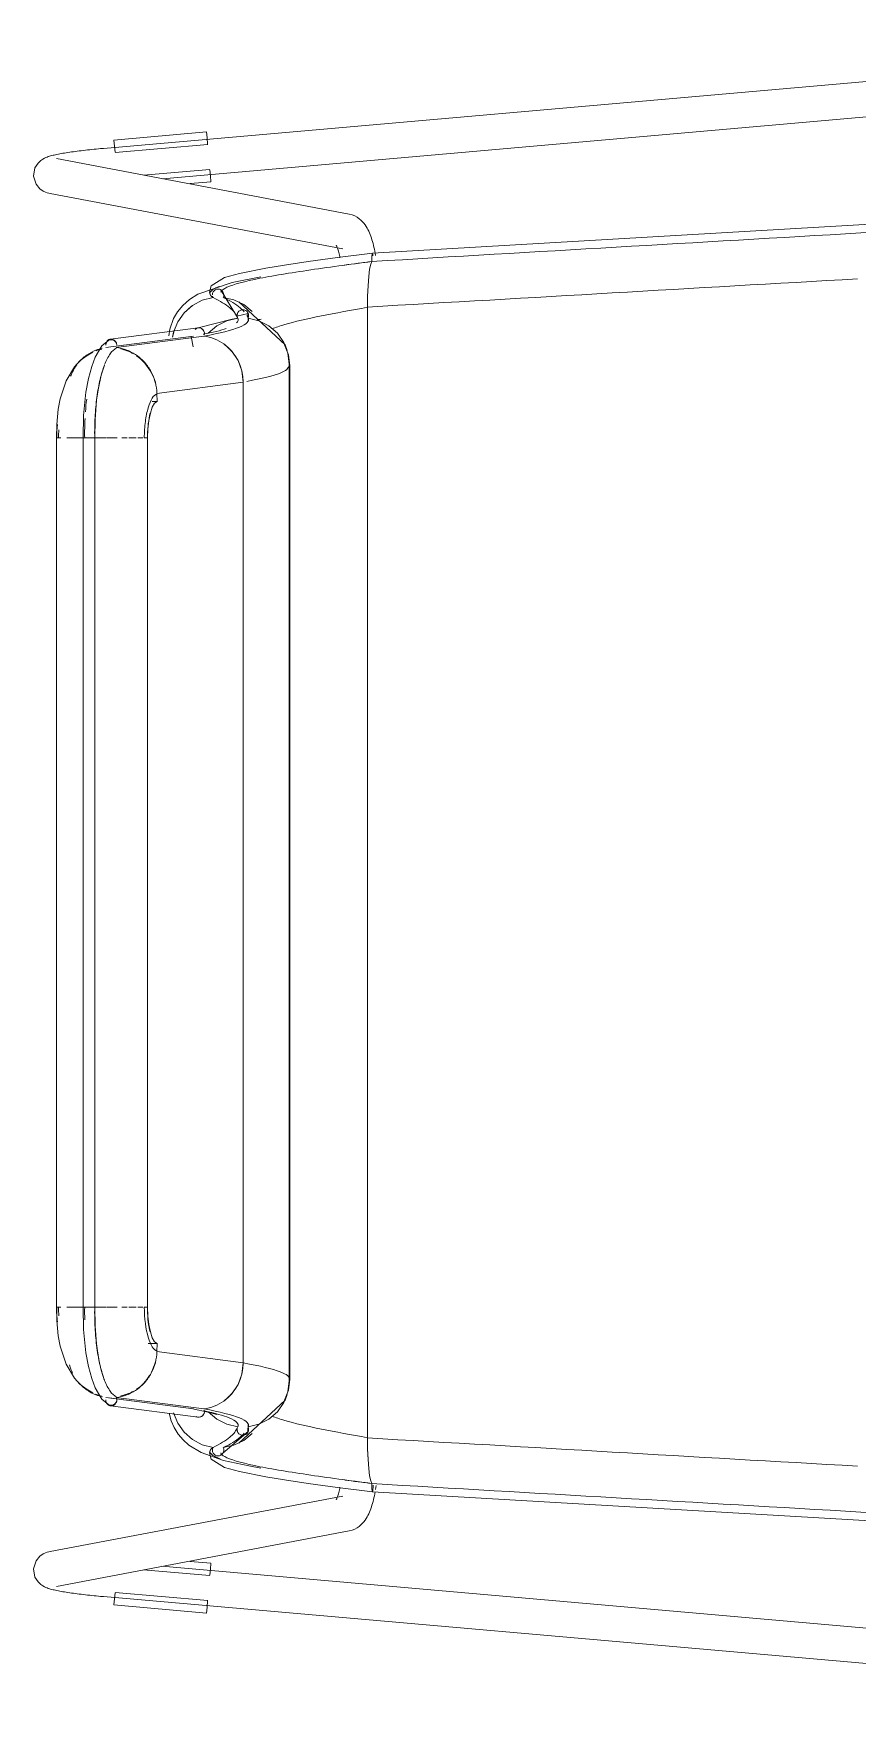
# Model space of a CAD drawing. Header units: millimetres. Extents: x 155927 to 326028, y -36033 to 97293.
# Drawn here: x 226805 to 227084, y 31075 to 31644 of the extents above; entities that cross this region are included whole.
import ezdxf

# ---------------------------------------------------------------- set-up
doc = ezdxf.new("R2010")
doc.units = ezdxf.units.MM
doc.header["$MEASUREMENT"] = 0
doc.layers.add('I-FURN', color=8, linetype='CONTINUOUS', lineweight=9)

msp = doc.modelspace()

# ---------------------------------------------------------------- linework, layer by layer
at = {"layer": 'I-FURN'}
for p, q in [((227271.7, 31644.03), (226828.38, 31605.09)), ((226848.4, 31594.8), (227272.75, 31632.08)), ((226831.99, 31607.9), (226863.4, 31610.66)), ((226832.17, 31605.86), (226831.99, 31607.9)), ((226863.4, 31610.66), (226863.58, 31608.62)), ((226863.58, 31608.62), (226863.76, 31606.55)), ((226808.88, 31601.97), (226809.3, 31602.14)), ((226809.3, 31602.14), (226809.71, 31602.28)), ((226809.71, 31602.28), (226810.1, 31602.41)), ((226810.1, 31602.41), (226810.5, 31602.52)), ((226810.5, 31602.52), (226810.9, 31602.63)), ((226810.9, 31602.63), (226811.31, 31602.74)), ((226811.31, 31602.74), (226811.74, 31602.84)), ((226811.74, 31602.84), (226812.18, 31602.93)), ((226812.18, 31602.93), (226812.64, 31603.03)), ((226812.64, 31603.03), (226813.12, 31603.13)), ((226813.12, 31603.13), (226813.62, 31603.22)), ((226813.62, 31603.22), (226814.13, 31603.32)), ((226814.13, 31603.32), (226814.67, 31603.41)), ((226814.67, 31603.41), (226815.22, 31603.5)), ((226815.22, 31603.5), (226815.79, 31603.59)), ((226815.79, 31603.59), (226816.37, 31603.69)), ((226816.37, 31603.69), (226816.97, 31603.78)), ((226816.97, 31603.78), (226817.59, 31603.87)), ((226817.59, 31603.87), (226818.23, 31603.96)), ((226818.23, 31603.96), (226818.88, 31604.05)), ((226818.88, 31604.05), (226819.54, 31604.13)), ((226819.54, 31604.13), (226820.22, 31604.22)), ((226820.22, 31604.22), (226820.9, 31604.31)), ((226820.9, 31604.31), (226821.6, 31604.39)), ((226821.6, 31604.39), (226822.31, 31604.47)), ((226822.31, 31604.47), (226823.03, 31604.56)), ((226823.03, 31604.56), (226823.76, 31604.64)), ((226823.76, 31604.64), (226824.49, 31604.71)), ((226824.49, 31604.71), (226825.23, 31604.79)), ((226825.23, 31604.79), (226825.97, 31604.86)), ((226825.97, 31604.86), (226826.72, 31604.94)), ((226826.72, 31604.94), (226827.47, 31605.01)), ((226827.47, 31605.01), (226828.22, 31605.07)), ((226828.22, 31605.07), (226828.38, 31605.09)), ((226832.35, 31603.79), (226832.17, 31605.86)), ((226832.36, 31603.67), (226863.77, 31606.43)), ((226804.7, 31595.71), (226805.19, 31598.47)), ((226805.19, 31598.47), (226806.23, 31600.12)), ((226806.23, 31600.12), (226807.14, 31600.98)), ((226807.14, 31600.98), (226807.84, 31601.45)), ((226807.84, 31601.45), (226808.4, 31601.76)), ((226808.4, 31601.76), (226808.88, 31601.97)), ((226911.82, 31582.79), (226812.53, 31601.61)), ((226864.51, 31597.98), (226842.03, 31596.01)), ((226864.52, 31597.86), (226864.7, 31595.79)), ((226805.54, 31592.96), (226804.7, 31595.71)), ((226805.54, 31592.96), (226806.86, 31591.38)), ((226806.86, 31591.38), (226807.94, 31590.63)), ((226857.82, 31593.13), (226864.88, 31593.75)), ((226864.7, 31595.79), (226864.88, 31593.75)), ((226807.94, 31590.63), (226808.74, 31590.25)), ((226808.74, 31590.25), (226809.37, 31590.04)), ((226809.37, 31590.04), (226809.88, 31589.91)), ((226809.88, 31589.91), (226810.3, 31589.82)), ((226810.3, 31589.82), (226909.59, 31571)), ((226919.67, 31569.6), (227251.58, 31588.89)), ((226911.82, 31582.79), (226912.81, 31582.54)), ((226912.81, 31582.54), (226913.7, 31582.17)), ((226913.7, 31582.17), (226914.49, 31581.73)), ((226914.49, 31581.73), (226915.18, 31581.25)), ((226915.18, 31581.25), (226915.78, 31580.74)), ((226915.78, 31580.74), (226916.3, 31580.22)), ((226916.3, 31580.22), (226916.75, 31579.69)), ((226916.75, 31579.69), (226917.15, 31579.16)), ((226917.15, 31579.16), (226917.51, 31578.62)), ((226917.51, 31578.62), (226917.84, 31578.08)), ((226917.84, 31578.08), (226918.12, 31577.55)), ((226918.12, 31577.55), (226918.4, 31576.99)), ((226918.4, 31576.99), (226918.65, 31576.43)), ((226918.65, 31576.43), (226918.88, 31575.86)), ((226918.88, 31575.86), (226919.1, 31575.28)), ((226919.1, 31575.28), (226919.31, 31574.69)), ((226919.31, 31574.69), (226919.5, 31574.09)), ((226919.5, 31574.09), (226919.69, 31573.47)), ((226907.81, 31568.05), (226897.88, 31566.69)), ((226907.36, 31572.22), (226907.37, 31572.2)), ((226907.37, 31572.2), (226907.42, 31572.13)), ((226907.42, 31572.13), (226907.46, 31572.04)), ((226907.46, 31572.04), (226907.54, 31571.89)), ((226907.54, 31571.89), (226907.63, 31571.69)), ((226907.63, 31571.69), (226907.72, 31571.46)), ((226907.72, 31571.46), (226907.82, 31571.19)), ((226919.67, 31569.6), (226907.81, 31568.05)), ((226907.82, 31571.19), (226907.93, 31570.89)), ((226907.93, 31570.89), (226908.04, 31570.55)), ((226908.04, 31570.55), (226908.14, 31570.19)), ((226908.14, 31570.19), (226908.25, 31569.79)), ((226908.25, 31569.79), (226908.36, 31569.37)), ((226908.36, 31569.37), (226908.46, 31568.92)), ((226908.46, 31568.92), (226908.56, 31568.45)), ((226908.56, 31568.45), (226908.66, 31567.96)), ((226919.47, 31568.2), (226919.46, 31567.7)), ((226919.46, 31567.71), (226919.47, 31568.2)), ((226919.49, 31568.65), (226919.47, 31568.2)), ((226919.47, 31568.2), (226919.49, 31568.65)), ((226919.52, 31569.04), (226919.49, 31568.65)), ((226919.49, 31568.65), (226919.52, 31569.04)), ((226919.52, 31569.04), (226919.56, 31569.34)), ((226919.57, 31569.33), (226919.52, 31569.04)), ((226919.72, 31569.54), (226919.67, 31569.6)), ((226919.67, 31569.6), (226919.72, 31569.54)), ((226919.69, 31573.47), (226919.86, 31572.84)), ((226919.77, 31569.36), (226919.82, 31569.07)), ((226919.82, 31569.06), (226919.77, 31569.35)), ((226919.82, 31569.07), (226919.85, 31568.69)), ((226919.85, 31568.68), (226919.82, 31569.06)), ((226919.86, 31572.84), (226920.02, 31572.2)), ((226920.02, 31572.2), (226920.17, 31571.54)), ((226920.17, 31571.54), (226920.32, 31570.87)), ((226920.32, 31570.87), (226920.45, 31570.19)), ((226920.45, 31570.19), (226920.58, 31569.5)), ((226920.58, 31569.5), (226920.69, 31568.79)), ((226874.53, 31562.67), (226869.53, 31561.27)), ((226883.55, 31564.47), (226874.53, 31562.67)), ((226889.86, 31565.51), (226883.55, 31564.47)), ((226897.88, 31566.69), (226889.86, 31565.51)), ((226918.4, 31561.62), (226918.71, 31564.09)), ((226918.71, 31564.09), (226918.4, 31561.59)), ((226918.71, 31564.1), (226919.08, 31565.83)), ((226919.08, 31565.83), (226918.71, 31564.09)), ((226919.08, 31565.83), (226919.48, 31566.74)), ((226919.48, 31566.73), (226919.08, 31565.83)), ((226919.46, 31567.21), (226919.46, 31567.71)), ((226919.46, 31567.7), (226919.46, 31567.21)), ((226919.46, 31567.21), (226919.48, 31566.73)), ((226919.48, 31566.74), (226919.46, 31567.21)), ((226872.09, 31559.59), (226860.38, 31555.6)), ((226864.9, 31558.5), (226864.37, 31556.31)), ((226869.53, 31561.27), (226864.9, 31558.5)), ((226865.95, 31556.8), (226865.64, 31556.41)), ((226865.65, 31556.4), (226865.95, 31556.79)), ((226866.35, 31557.1), (226865.95, 31556.8)), ((226865.95, 31556.79), (226866.35, 31557.09)), ((226866.35, 31557.09), (226866.8, 31557.29)), ((226866.8, 31557.29), (226866.35, 31557.1)), ((226866.8, 31557.29), (226867.29, 31557.36)), ((226867.29, 31557.36), (226866.8, 31557.29)), ((226867.29, 31557.36), (226867.77, 31557.3)), ((226867.77, 31557.31), (226867.29, 31557.36)), ((226868.23, 31557.12), (226867.77, 31557.31)), ((226867.77, 31557.3), (226868.23, 31557.12)), ((226868.14, 31557.17), (226873.85, 31547.78)), ((226868.23, 31557.12), (226868.63, 31556.83)), ((226868.63, 31556.83), (226868.23, 31557.12)), ((226868.63, 31556.83), (226868.95, 31556.45)), ((226868.95, 31556.46), (226868.63, 31556.83)), ((226881.75, 31561.49), (226872.09, 31559.59)), ((226918.01, 31555.02), (226918.16, 31558.49)), ((226918.16, 31558.49), (226918.01, 31554.95)), ((226918.4, 31561.59), (226918.16, 31558.49)), ((226918.17, 31558.54), (226918.4, 31561.59)), ((226855.31, 31551.79), (226853.53, 31549.63)), ((226857.55, 31553.79), (226855.31, 31551.79)), ((226858.63, 31551.84), (226855.81, 31549.36)), ((226855.81, 31549.36), (226858.26, 31551.57)), ((226860.38, 31555.6), (226857.55, 31553.79)), ((226861.95, 31553.58), (226858.63, 31551.84)), ((226865.58, 31554.49), (226861.95, 31553.58)), ((226864.37, 31556.31), (226864.66, 31555.4)), ((226865.45, 31555.95), (226865.37, 31555.46)), ((226865.38, 31555.46), (226865.45, 31555.95)), ((226865.58, 31554.49), (226865.42, 31554.96)), ((226865.42, 31554.96), (226865.58, 31554.49)), ((226865.64, 31556.41), (226865.45, 31555.95)), ((226865.45, 31555.95), (226865.65, 31556.4)), ((226869.16, 31556), (226868.95, 31556.46)), ((226868.95, 31556.45), (226869.16, 31556)), ((226869.22, 31555.01), (226869.07, 31554.54)), ((226869.07, 31554.54), (226869.22, 31555.01)), ((226869.07, 31554.54), (226872.68, 31553.75)), ((226872.68, 31553.76), (226869.07, 31554.54)), ((226869.16, 31556), (226869.25, 31555.51)), ((226869.25, 31555.51), (226869.16, 31556)), ((226869.25, 31555.51), (226869.22, 31555.01)), ((226869.22, 31555.01), (226869.25, 31555.51)), ((226876.01, 31552.12), (226872.68, 31553.76)), ((226872.68, 31553.75), (226876.01, 31552.1)), ((226874.33, 31553.05), (226890.03, 31538.45)), ((226878.84, 31549.71), (226876.01, 31552.12)), ((226876.01, 31552.1), (226878.84, 31549.71)), ((226917.95, 31551.26), (226918.01, 31554.96)), ((226918.01, 31554.95), (226917.95, 31551.19)), ((226917.95, 31551.19), (226917.95, 31167.79)), ((226917.95, 31167.79), (226917.95, 31551.19)), ((226852.19, 31547.36), (226850.9, 31543.76)), ((226853.53, 31549.63), (226852.19, 31547.36)), ((226853.63, 31546.28), (226852.23, 31542.77)), ((226855.81, 31549.36), (226853.63, 31546.28)), ((226860.49, 31544.2), (226872.1, 31547.17)), ((226870.24, 31546.64), (226866.84, 31544.88)), ((226873.95, 31547.53), (226870.24, 31546.64)), ((226872.1, 31547.17), (226873.97, 31547.5)), ((226877.56, 31549.04), (226873.67, 31548.21)), ((226873.83, 31548.99), (226873.75, 31548.5)), ((226873.75, 31548.49), (226873.84, 31548.98)), ((226873.75, 31548.5), (226873.79, 31548)), ((226873.79, 31548), (226873.75, 31548.49)), ((226873.95, 31547.53), (226873.79, 31548)), ((226873.79, 31548), (226873.95, 31547.53)), ((226874.04, 31549.44), (226873.83, 31548.99)), ((226873.84, 31548.98), (226874.04, 31549.44)), ((226874.04, 31549.44), (226874.35, 31549.82)), ((226874.35, 31549.82), (226874.04, 31549.44)), ((226874.75, 31550.12), (226874.35, 31549.82)), ((226874.35, 31549.82), (226874.75, 31550.11)), ((226875.21, 31550.31), (226874.75, 31550.12)), ((226874.75, 31550.11), (226875.21, 31550.3)), ((226875.21, 31550.3), (226875.7, 31550.37)), ((226875.7, 31550.37), (226875.21, 31550.31)), ((226875.7, 31550.37), (226876.2, 31550.3)), ((226876.2, 31550.31), (226875.7, 31550.37)), ((226876.66, 31550.12), (226876.2, 31550.31)), ((226876.2, 31550.3), (226876.66, 31550.11)), ((226877.06, 31549.82), (226876.66, 31550.12)), ((226876.66, 31550.11), (226877.06, 31549.82)), ((226877.06, 31549.82), (226877.37, 31549.44)), ((226877.37, 31549.44), (226877.06, 31549.82)), ((226877.37, 31549.44), (226877.57, 31548.98)), ((226877.58, 31548.99), (226877.37, 31549.44)), ((226877.43, 31549.34), (226877.48, 31546.46)), ((226877.62, 31548), (226877.46, 31547.53)), ((226877.46, 31547.53), (226877.62, 31548)), ((226881.17, 31546.64), (226877.46, 31547.53)), ((226877.57, 31548.98), (226877.66, 31548.49)), ((226877.66, 31548.5), (226877.58, 31548.99)), ((226877.62, 31548), (226877.66, 31548.5)), ((226877.66, 31548.49), (226877.62, 31548)), ((226884.57, 31544.88), (226881.17, 31546.64)), ((226881.17, 31546.63), (226884.56, 31544.88)), ((226830.29, 31540.01), (226827.91, 31538.11)), ((226829.23, 31537.52), (226858.93, 31541.37)), ((226830.79, 31540.36), (226860.57, 31544.22)), ((226862.48, 31541.39), (226832.77, 31537.55)), ((226850.9, 31543.76), (226850.6, 31541.49)), ((226852.23, 31542.77), (226851.86, 31541.02)), ((226851.87, 31541.02), (226852.24, 31542.76)), ((226858.15, 31541.24), (226858.84, 31537.75)), ((226859.89, 31543.98), (226859.51, 31543.69)), ((226860.33, 31544.17), (226859.89, 31543.98)), ((226860.8, 31544.23), (226860.33, 31544.17)), ((226861.27, 31544.17), (226860.8, 31544.23)), ((226861.71, 31543.98), (226861.27, 31544.17)), ((226862.1, 31543.68), (226861.71, 31543.98)), ((226862.4, 31543.3), (226862.1, 31543.68)), ((226862.59, 31542.85), (226862.4, 31543.3)), ((226862.67, 31542.36), (226862.59, 31542.85)), ((226862.63, 31541.86), (226862.67, 31542.36)), ((226866.84, 31544.88), (226863.97, 31542.38)), ((226884.56, 31544.88), (226887.43, 31542.37)), ((226887.44, 31542.38), (226884.57, 31544.88)), ((226887.43, 31542.37), (226889.61, 31539.24)), ((226889.61, 31539.24), (226887.44, 31542.38)), ((226889.43, 31539.55), (226891.16, 31535.09)), ((226822.53, 31534.65), (226820.46, 31532.98)), ((226824.8, 31535.98), (226822.53, 31534.65)), ((226825.61, 31534.29), (226824.42, 31531.12)), ((226827.91, 31538.11), (226825.61, 31534.29)), ((226835.2, 31538.3), (226832.76, 31537.98)), ((226871.98, 31536.27), (226869.24, 31538.76)), ((226874.06, 31533.16), (226871.98, 31536.27)), ((226889.61, 31539.24), (226890.97, 31535.67)), ((226890.98, 31535.67), (226889.61, 31539.24)), ((226890.03, 31538.45), (226890.73, 31536.53)), ((226890.97, 31535.67), (226891.45, 31531.88)), ((226891.45, 31531.88), (226890.98, 31535.67)), ((226891.16, 31535.09), (226891.6, 31531.34)), ((226818.63, 31531), (226815.76, 31526.29)), ((226820.46, 31532.98), (226818.63, 31531)), ((226824.42, 31531.12), (226823.34, 31527.08)), ((226827.65, 31528.15), (226826.69, 31523.71)), ((226828.75, 31531.58), (226827.65, 31528.15)), ((226875.37, 31529.61), (226874.06, 31533.16)), ((226875.85, 31525.84), (226875.37, 31529.61)), ((226891.45, 31531.88), (226891.45, 31187.09)), ((226891.45, 31187.09), (226891.45, 31531.88)), ((226891.6, 31492.43), (226891.6, 31531.34)), ((226815.76, 31526.29), (226813.74, 31520.14)), ((226822.47, 31522.36), (226821.67, 31514.47)), ((226823.34, 31527.08), (226822.47, 31522.36)), ((226826.69, 31523.71), (226826.09, 31519.7)), ((226846.57, 31521.98), (226875.85, 31525.84)), ((226875.85, 31525.84), (226875.85, 31193.13)), ((226875.85, 31193.13), (226875.85, 31525.84)), ((226813.74, 31520.14), (226813.08, 31516.64)), ((226826.09, 31519.7), (226825.56, 31513.14)), ((226844.32, 31515.29), (226844.99, 31517.28)), ((226846.64, 31519.27), (226844.98, 31519.27)), ((226844.99, 31517.28), (226845.78, 31518.63)), ((226845.78, 31518.63), (226846.64, 31519.27)), ((226846.64, 31519.27), (226846.57, 31521.98)), ((226812.57, 31511.43), (226812.48, 31506.91)), ((226813.08, 31516.64), (226812.57, 31511.43)), ((226821.67, 31514.47), (226821.52, 31506.91)), ((226825.56, 31513.14), (226825.48, 31506.91)), ((226843.49, 31509.95), (226843.81, 31512.8)), ((226843.81, 31512.8), (226844.32, 31515.29)), ((226812.65, 31506.91), (226812.48, 31506.91)), ((226812.48, 31506.91), (226812.48, 31212.06)), ((226812.5, 31506.91), (226813.98, 31506.91)), ((226816, 31506.91), (226818.58, 31506.91)), ((226818.75, 31506.91), (226821.77, 31506.91)), ((226821.76, 31506.91), (226819.84, 31506.91)), ((226821.52, 31506.91), (226821.52, 31212.06)), ((226821.52, 31506.91), (226825.37, 31506.91)), ((226821.59, 31506.91), (226821.52, 31506.91)), ((226821.79, 31506.91), (226821.59, 31506.91)), ((226822.09, 31506.91), (226821.79, 31506.91)), ((226822.48, 31506.91), (226822.09, 31506.91)), ((226822.94, 31506.91), (226822.48, 31506.91)), ((226823.43, 31506.91), (226822.94, 31506.91)), ((226823.93, 31506.91), (226823.43, 31506.91)), ((226824.4, 31506.91), (226823.93, 31506.91)), ((226824.82, 31506.91), (226824.4, 31506.91)), ((226825.15, 31506.91), (226824.82, 31506.91)), ((226825.37, 31506.91), (226825.15, 31506.91)), ((226829.27, 31506.91), (226825.45, 31506.91)), ((226825.45, 31506.91), (226829.27, 31506.91)), ((226825.48, 31212.06), (226825.48, 31506.91)), ((226829.46, 31506.91), (226833.02, 31506.91)), ((226834.65, 31506.91), (226836.49, 31506.91)), ((226837.01, 31506.91), (226839.47, 31506.91)), ((226840.06, 31506.91), (226841.8, 31506.91)), ((226843.32, 31506.91), (226843.32, 31212.06)), ((226843.38, 31506.91), (226843.49, 31509.95)), ((226843.38, 31212.06), (226843.38, 31506.91)), ((226891.6, 31187.63), (226891.6, 31492.43)), ((226812.48, 31212.06), (226812.65, 31212.06)), ((226812.57, 31207.54), (226812.48, 31212.06)), ((226813.98, 31212.06), (226812.5, 31212.06)), ((226818.58, 31212.06), (226816, 31212.06)), ((226821.77, 31212.06), (226818.75, 31212.06)), ((226819.84, 31212.06), (226821.76, 31212.06)), ((226825.48, 31212.06), (226821.52, 31212.06)), ((226821.67, 31204.5), (226821.52, 31212.06)), ((226821.52, 31212.06), (226821.59, 31212.06)), ((226821.59, 31212.06), (226821.79, 31212.06)), ((226821.79, 31212.06), (226822.09, 31212.06)), ((226822.09, 31212.06), (226822.48, 31212.06)), ((226822.48, 31212.06), (226822.94, 31212.06)), ((226822.94, 31212.06), (226823.43, 31212.06)), ((226823.43, 31212.06), (226823.93, 31212.06)), ((226823.93, 31212.06), (226824.4, 31212.06)), ((226824.4, 31212.06), (226824.82, 31212.06)), ((226824.82, 31212.06), (226825.15, 31212.06)), ((226825.15, 31212.06), (226825.37, 31212.06)), ((226825.37, 31212.06), (226825.48, 31212.06)), ((226825.45, 31212.06), (226829.27, 31212.06)), ((226829.27, 31212.06), (226825.45, 31212.06)), ((226825.48, 31212.06), (226825.57, 31205.65)), ((226833.02, 31212.06), (226829.46, 31212.06)), ((226836.49, 31212.06), (226834.65, 31212.06)), ((226839.47, 31212.06), (226837.01, 31212.06)), ((226841.8, 31212.06), (226840.06, 31212.06)), ((226843.49, 31209.02), (226843.38, 31212.06)), ((226813.08, 31202.33), (226812.57, 31207.54)), ((226822.47, 31196.61), (226821.67, 31204.5)), ((226825.57, 31205.65), (226826.05, 31199.66)), ((226843.81, 31206.17), (226843.49, 31209.02)), ((226844.32, 31203.68), (226843.81, 31206.17)), ((226844.99, 31201.7), (226844.32, 31203.68)), ((226813.74, 31198.83), (226813.08, 31202.33)), ((226815.76, 31192.68), (226813.74, 31198.83)), ((226826.05, 31199.66), (226826.88, 31194.23)), ((226843.64, 31199.71), (226846.64, 31199.71)), ((226845.78, 31200.34), (226844.99, 31201.7)), ((226846.64, 31199.71), (226845.78, 31200.34)), ((226846.57, 31196.99), (226846.64, 31199.71)), ((226818.63, 31187.97), (226815.76, 31192.68)), ((226823.34, 31191.9), (226822.47, 31196.61)), ((226826.88, 31194.23), (226827.68, 31190.73)), ((226875.85, 31193.13), (226846.57, 31196.99)), ((226875.37, 31189.36), (226875.85, 31193.13)), ((226820.46, 31185.99), (226818.63, 31187.97)), ((226824.42, 31187.85), (226823.34, 31191.9)), ((226825.61, 31184.69), (226824.42, 31187.85)), ((226827.68, 31190.73), (226828.56, 31187.9)), ((226828.56, 31187.9), (226828.75, 31187.39)), ((226874.06, 31185.81), (226875.37, 31189.36)), ((226891.45, 31187.09), (226890.97, 31183.3)), ((226890.98, 31183.3), (226891.45, 31187.09)), ((226891.16, 31183.88), (226891.6, 31187.63)), ((226822.53, 31184.32), (226820.46, 31185.99)), ((226824.8, 31182.99), (226822.53, 31184.32)), ((226827.91, 31180.86), (226825.61, 31184.69)), ((226858.93, 31177.6), (226829.23, 31181.45)), ((226835.2, 31180.68), (226830.42, 31181.29)), ((226862.48, 31177.58), (226832.77, 31181.43)), ((226869.24, 31180.21), (226871.98, 31182.7)), ((226871.98, 31182.7), (226874.06, 31185.81)), ((226889.43, 31179.42), (226891.16, 31183.88)), ((226890.97, 31183.3), (226889.61, 31179.74)), ((226889.61, 31179.73), (226890.98, 31183.3)), ((226890.03, 31180.52), (226890.73, 31182.44)), ((226830.29, 31178.96), (226827.91, 31180.86)), ((226860.57, 31174.75), (226830.79, 31178.61)), ((226850.72, 31176.07), (226851.38, 31173.56)), ((226852.23, 31176.21), (226853.63, 31172.69)), ((226864.44, 31176.35), (226858.15, 31177.73)), ((226861.71, 31174.99), (226862.1, 31175.29)), ((226862.1, 31175.29), (226862.4, 31175.67)), ((226862.4, 31175.67), (226862.59, 31176.12)), ((226862.59, 31176.12), (226862.67, 31176.61)), ((226862.67, 31176.61), (226862.63, 31177.11)), ((226863.97, 31176.6), (226866.84, 31174.09)), ((226866.87, 31175.6), (226864.44, 31176.35)), ((226874.33, 31165.92), (226890.03, 31180.52)), ((226887.43, 31176.6), (226884.56, 31174.09)), ((226884.57, 31174.09), (226887.44, 31176.6)), ((226889.61, 31179.74), (226887.43, 31176.6)), ((226887.44, 31176.6), (226889.61, 31179.73)), ((226851.38, 31173.56), (226852.4, 31171.19)), ((226852.4, 31171.19), (226853.78, 31168.99)), ((226853.63, 31172.69), (226855.81, 31169.61)), ((226858.63, 31167.14), (226855.81, 31169.61)), ((226855.81, 31169.61), (226858.63, 31167.13)), ((226859.89, 31174.99), (226860.33, 31174.8)), ((226860.33, 31174.8), (226860.8, 31174.74)), ((226860.8, 31174.74), (226861.27, 31174.81)), ((226861.27, 31174.81), (226861.71, 31174.99)), ((226866.84, 31174.09), (226870.24, 31172.33)), ((226868.14, 31161.81), (226877.56, 31169.93)), ((226870.24, 31172.33), (226873.95, 31171.44)), ((226873.67, 31170.76), (226873.85, 31171.2)), ((226873.75, 31170.48), (226873.79, 31170.97)), ((226873.79, 31170.97), (226873.75, 31170.47)), ((226873.84, 31169.99), (226873.75, 31170.48)), ((226873.75, 31170.47), (226873.83, 31169.98)), ((226873.79, 31170.97), (226873.95, 31171.44)), ((226873.95, 31171.44), (226873.79, 31170.97)), ((226873.83, 31169.98), (226874.04, 31169.53)), ((226874.04, 31169.54), (226873.84, 31169.99)), ((226874.35, 31169.15), (226874.04, 31169.54)), ((226874.04, 31169.53), (226874.35, 31169.15)), ((226877.37, 31169.54), (226877.06, 31169.15)), ((226877.06, 31169.15), (226877.37, 31169.53)), ((226877.57, 31169.99), (226877.37, 31169.54)), ((226877.37, 31169.53), (226877.58, 31169.98)), ((226877.43, 31169.63), (226877.48, 31172.51)), ((226877.46, 31171.44), (226881.17, 31172.33)), ((226877.46, 31171.44), (226877.62, 31170.97)), ((226877.62, 31170.97), (226877.46, 31171.44)), ((226877.66, 31170.48), (226877.57, 31169.99)), ((226877.58, 31169.98), (226877.66, 31170.47)), ((226877.62, 31170.97), (226877.66, 31170.48)), ((226877.66, 31170.47), (226877.62, 31170.97)), ((226884.56, 31174.09), (226881.17, 31172.34)), ((226881.17, 31172.33), (226884.57, 31174.09)), ((226853.78, 31168.99), (226855.46, 31167.02)), ((226855.46, 31167.02), (226857.43, 31165.28)), ((226857.43, 31165.28), (226861.54, 31162.78)), ((226858.63, 31167.13), (226861.95, 31165.39)), ((226861.95, 31165.39), (226865.58, 31164.48)), ((226865.42, 31164.01), (226865.37, 31163.51)), ((226865.38, 31163.52), (226865.42, 31164.01)), ((226865.42, 31164.01), (226865.58, 31164.48)), ((226865.58, 31164.48), (226865.42, 31164.01)), ((226872.68, 31165.22), (226869.07, 31164.43)), ((226869.07, 31164.43), (226872.68, 31165.22)), ((226869.07, 31164.43), (226869.22, 31163.96)), ((226869.22, 31163.96), (226869.07, 31164.43)), ((226869.22, 31163.96), (226869.25, 31163.46)), ((226869.25, 31163.46), (226869.22, 31163.96)), ((226876.01, 31166.87), (226872.68, 31165.22)), ((226872.68, 31165.22), (226876.01, 31166.86)), ((226874.75, 31168.86), (226874.35, 31169.15)), ((226874.35, 31169.15), (226874.75, 31168.85)), ((226875.21, 31168.67), (226874.75, 31168.86)), ((226874.75, 31168.85), (226875.21, 31168.67)), ((226875.7, 31168.6), (226875.21, 31168.67)), ((226875.21, 31168.67), (226875.7, 31168.6)), ((226876.2, 31168.67), (226875.7, 31168.6)), ((226875.7, 31168.6), (226876.2, 31168.67)), ((226878.84, 31169.26), (226876.01, 31166.87)), ((226876.01, 31166.86), (226878.84, 31169.26)), ((226876.66, 31168.86), (226876.2, 31168.67)), ((226876.2, 31168.67), (226876.66, 31168.85)), ((226877.06, 31169.15), (226876.66, 31168.86)), ((226876.66, 31168.85), (226877.06, 31169.15)), ((226917.95, 31167.79), (226918.01, 31164.02)), ((226918.01, 31164.02), (226917.95, 31167.71)), ((226918.01, 31164.02), (226918.16, 31160.48)), ((226918.17, 31160.43), (226918.01, 31163.95)), ((226861.54, 31162.78), (226869.17, 31160.1)), ((226864.37, 31162.66), (226864.66, 31163.58)), ((226864.9, 31160.48), (226864.37, 31162.66)), ((226869.53, 31157.71), (226864.9, 31160.48)), ((226865.37, 31163.51), (226865.45, 31163.02)), ((226865.45, 31163.02), (226865.38, 31163.52)), ((226865.65, 31162.57), (226865.45, 31163.02)), ((226865.45, 31163.02), (226865.64, 31162.56)), ((226865.64, 31162.56), (226865.95, 31162.18)), ((226865.95, 31162.18), (226865.65, 31162.57)), ((226866.35, 31161.88), (226865.95, 31162.18)), ((226865.95, 31162.18), (226866.35, 31161.88)), ((226866.8, 31161.68), (226866.35, 31161.88)), ((226866.35, 31161.88), (226866.8, 31161.68)), ((226867.29, 31161.61), (226866.8, 31161.68)), ((226866.8, 31161.68), (226867.29, 31161.61)), ((226867.77, 31161.67), (226867.29, 31161.61)), ((226867.29, 31161.61), (226867.77, 31161.67)), ((226868.23, 31161.85), (226867.77, 31161.67)), ((226867.77, 31161.67), (226868.23, 31161.85)), ((226868.41, 31161.96), (226868.2, 31161.83)), ((226868.63, 31162.14), (226868.23, 31161.85)), ((226868.23, 31161.85), (226868.63, 31162.14)), ((226868.95, 31162.52), (226868.63, 31162.14)), ((226868.63, 31162.14), (226868.95, 31162.52)), ((226869.16, 31162.97), (226868.95, 31162.52)), ((226868.95, 31162.52), (226869.16, 31162.97)), ((226869.25, 31163.46), (226869.16, 31162.97)), ((226869.16, 31162.97), (226869.25, 31163.46)), ((226869.17, 31160.1), (226877.69, 31158.21)), ((226877.69, 31158.21), (226881.75, 31157.48)), ((226918.16, 31160.48), (226918.4, 31157.38)), ((226918.4, 31157.38), (226918.17, 31160.43)), ((226874.53, 31156.3), (226869.53, 31157.71)), ((226883.55, 31154.5), (226874.53, 31156.3)), ((226889.86, 31153.46), (226883.55, 31154.5)), ((226897.88, 31152.28), (226889.86, 31153.46)), ((226918.4, 31157.38), (226918.71, 31154.89)), ((226918.71, 31154.88), (226918.4, 31157.35)), ((226918.71, 31154.89), (226919.08, 31153.14)), ((226919.08, 31153.14), (226918.71, 31154.88)), ((226919.48, 31152.23), (226919.08, 31153.14)), ((226919.08, 31153.14), (226919.48, 31152.24)), ((226909.59, 31147.97), (226810.3, 31129.15)), ((226907.81, 31150.93), (226897.88, 31152.28)), ((226907.36, 31146.75), (226907.37, 31146.77)), ((226907.37, 31146.77), (226907.42, 31146.85)), ((226907.42, 31146.85), (226907.46, 31146.93)), ((226907.46, 31146.93), (226907.54, 31147.09)), ((226907.54, 31147.09), (226907.63, 31147.28)), ((226907.63, 31147.28), (226907.72, 31147.51)), ((226907.72, 31147.51), (226907.82, 31147.78)), ((226919.67, 31149.37), (226907.81, 31150.93)), ((226907.82, 31147.78), (226907.93, 31148.08)), ((226907.93, 31148.08), (226908.04, 31148.42)), ((226908.04, 31148.42), (226908.14, 31148.79)), ((226908.14, 31148.79), (226908.25, 31149.18)), ((226908.25, 31149.18), (226908.36, 31149.6)), ((226908.36, 31149.6), (226908.46, 31150.05)), ((226908.46, 31150.05), (226908.56, 31150.52)), ((226908.56, 31150.52), (226908.66, 31151.01)), ((226919.48, 31152.24), (226919.46, 31151.77)), ((226919.46, 31151.76), (226919.48, 31152.23)), ((226919.46, 31151.77), (226919.46, 31151.27)), ((226919.46, 31151.27), (226919.46, 31151.76)), ((226919.46, 31151.27), (226919.47, 31150.78)), ((226919.47, 31150.77), (226919.46, 31151.27)), ((226919.47, 31150.78), (226919.49, 31150.32)), ((226919.49, 31150.32), (226919.47, 31150.77)), ((226919.49, 31150.32), (226919.52, 31149.93)), ((226919.52, 31149.93), (226919.49, 31150.32)), ((226919.52, 31149.93), (226919.57, 31149.64)), ((226919.56, 31149.63), (226919.52, 31149.93)), ((226919.61, 31149.44), (226919.56, 31149.63)), ((226919.57, 31149.64), (226919.61, 31149.44)), ((226919.67, 31149.37), (226919.61, 31149.44)), ((226919.61, 31149.44), (226919.67, 31149.37)), ((226919.67, 31149.37), (226919.72, 31149.43)), ((226919.72, 31149.43), (226919.67, 31149.37)), ((226919.67, 31149.37), (227251.58, 31130.08)), ((226919.72, 31149.43), (226919.77, 31149.62)), ((226919.77, 31149.61), (226919.72, 31149.43)), ((226919.77, 31149.62), (226919.82, 31149.91)), ((226919.82, 31149.9), (226919.77, 31149.61)), ((226919.82, 31149.91), (226919.85, 31150.29)), ((226919.85, 31150.28), (226919.82, 31149.9)), ((226919.85, 31150.29), (226919.87, 31150.74)), ((226919.87, 31150.73), (226919.85, 31150.28)), ((226919.86, 31146.13), (226920.02, 31146.78)), ((226919.87, 31150.74), (226919.88, 31151.23)), ((226919.88, 31151.23), (226919.87, 31150.73)), ((226919.88, 31151.23), (226919.88, 31151.73)), ((226919.88, 31151.72), (226919.88, 31151.23)), ((226920.02, 31146.78), (226920.17, 31147.43)), ((226920.17, 31147.43), (226920.32, 31148.1)), ((226920.32, 31148.1), (226920.45, 31148.78)), ((226920.45, 31148.78), (226920.58, 31149.47)), ((226920.69, 31150.18), (226920.8, 31150.89)), ((226920.8, 31150.89), (226920.9, 31151.62)), ((226917.84, 31140.89), (226918.12, 31141.42)), ((226918.12, 31141.42), (226918.4, 31141.98)), ((226918.4, 31141.98), (226918.65, 31142.54)), ((226918.65, 31142.54), (226918.88, 31143.11)), ((226918.88, 31143.11), (226919.1, 31143.69)), ((226919.1, 31143.69), (226919.31, 31144.28)), ((226919.31, 31144.28), (226919.5, 31144.89)), ((226919.5, 31144.89), (226919.69, 31145.5)), ((226919.69, 31145.5), (226919.86, 31146.13)), ((226812.53, 31117.36), (226911.82, 31136.18)), ((226911.82, 31136.18), (226912.81, 31136.44)), ((226912.81, 31136.44), (226913.7, 31136.8)), ((226913.7, 31136.8), (226914.49, 31137.24)), ((226914.49, 31137.24), (226915.18, 31137.72)), ((226915.18, 31137.72), (226915.78, 31138.23)), ((226915.78, 31138.23), (226916.3, 31138.75)), ((226916.3, 31138.75), (226916.75, 31139.28)), ((226916.75, 31139.28), (226917.15, 31139.81)), ((226917.15, 31139.81), (226917.51, 31140.35)), ((226917.51, 31140.35), (226917.84, 31140.89)), ((226805.54, 31126.02), (226804.7, 31123.27)), ((226805.54, 31126.02), (226806.86, 31127.59)), ((226806.86, 31127.59), (226807.94, 31128.34)), ((226807.94, 31128.34), (226808.74, 31128.72)), ((226808.74, 31128.72), (226809.37, 31128.93)), ((226809.37, 31128.93), (226809.88, 31129.07)), ((226809.88, 31129.07), (226810.3, 31129.15)), ((227272.75, 31086.89), (226848.25, 31124.18)), ((226864.88, 31125.22), (226857.82, 31125.84)), ((226864.88, 31125.22), (226864.7, 31123.18)), ((226804.7, 31123.27), (226805.19, 31120.5)), ((226805.19, 31120.5), (226806.23, 31118.85)), ((226806.23, 31118.85), (226807.14, 31118)), ((226841.91, 31122.97), (226864.51, 31120.99)), ((226864.7, 31123.18), (226864.52, 31121.11)), ((226807.14, 31118), (226807.84, 31117.52)), ((226807.84, 31117.52), (226808.4, 31117.21)), ((226808.4, 31117.21), (226808.88, 31117)), ((226808.88, 31117), (226809.3, 31116.83)), ((226809.3, 31116.83), (226809.71, 31116.69)), ((226809.71, 31116.69), (226810.1, 31116.56)), ((226810.1, 31116.56), (226810.5, 31116.45)), ((226810.5, 31116.45), (226810.9, 31116.34)), ((226810.9, 31116.34), (226811.31, 31116.24)), ((226811.31, 31116.24), (226811.74, 31116.14)), ((226811.74, 31116.14), (226812.18, 31116.04)), ((226812.18, 31116.04), (226812.64, 31115.94)), ((226812.64, 31115.94), (226813.12, 31115.84)), ((226813.12, 31115.84), (226813.62, 31115.75)), ((226813.62, 31115.75), (226814.13, 31115.66)), ((226814.13, 31115.66), (226814.67, 31115.56)), ((226814.67, 31115.56), (226815.22, 31115.47)), ((226815.22, 31115.47), (226815.79, 31115.38)), ((226815.79, 31115.38), (226816.37, 31115.29)), ((226816.37, 31115.29), (226816.97, 31115.19)), ((226816.97, 31115.19), (226817.59, 31115.1)), ((226817.59, 31115.1), (226818.23, 31115.01)), ((226818.23, 31115.01), (226818.88, 31114.92)), ((226818.88, 31114.92), (226819.54, 31114.84)), ((226819.54, 31114.84), (226820.22, 31114.75)), ((226820.22, 31114.75), (226820.9, 31114.66)), ((226820.9, 31114.66), (226821.6, 31114.58)), ((226821.6, 31114.58), (226822.31, 31114.5)), ((226822.31, 31114.5), (226823.03, 31114.42)), ((226823.03, 31114.42), (226823.76, 31114.34)), ((226823.76, 31114.34), (226824.49, 31114.26)), ((226824.49, 31114.26), (226825.23, 31114.18)), ((226825.23, 31114.18), (226825.97, 31114.11)), ((226825.97, 31114.11), (226826.72, 31114.04)), ((226826.72, 31114.04), (226827.47, 31113.97)), ((226827.47, 31113.97), (226828.22, 31113.9)), ((226828.22, 31113.9), (226828.38, 31113.88)), ((226828.38, 31113.88), (227271.7, 31074.94)), ((226831.99, 31111.07), (226832.17, 31113.11)), ((226832.17, 31113.11), (226832.35, 31115.18)), ((226863.77, 31112.54), (226832.36, 31115.3)), ((226863.4, 31108.31), (226831.99, 31111.07)), ((226863.58, 31110.35), (226863.4, 31108.31)), ((226863.76, 31112.42), (226863.58, 31110.35))]:
    msp.add_line(p, q, dxfattribs=at)
for centre, major_axis, ratio, start_param, end_param in [((226860.8, 31542.27), (0, -1.96), 0.955139, 1.359855, 3.903556), ((226860.78, 31525.71), (0, -15.78), 0.955139, 2.787556, 3.029056), ((226860.78, 31525.71), (0, -15.78), 0.955139, 2.545839, 2.787386), ((226860.78, 31525.71), (0, -15.78), 0.955139, 1.579038, 2.545717), ((226816.76, 31506.91), (0, -12.4), 0.287441, 4.492176, 4.712389), ((226828.23, 31506.91), (15.75, 0), 0.000004, 0.290246, 0.472486), ((226816.76, 31212.06), (0, -12.4), 0.287441, 4.712389, 4.950404), ((226828.23, 31212.06), (15.75, 0), 0.000004, 5.8107, 5.99294), ((226860.78, 31193.26), (0, -15.78), 0.955139, 0.595876, 1.562553), ((226860.8, 31176.7), (0, -1.96), 0.955139, 5.775592, 8.064923), ((226860.78, 31193.26), (0, -15.78), 0.955139, 0.112537, 0.354036), ((226860.78, 31193.26), (0, -15.78), 0.955139, 0.354206, 0.595753)]:
    msp.add_ellipse(centre, major_axis=major_axis, ratio=ratio, start_param=start_param, end_param=end_param, dxfattribs=at)
for points in [[(227251.48, 31586.06), (227196.07, 31582.84), (227085.31, 31576.4), (226974.72, 31569.96), (226919.48, 31566.74)], [(226910.12, 31565.53), (226913.21, 31565.93), (226916.34, 31566.33), (226919.47, 31566.72)], [(226917.95, 31551.26), (226973.31, 31554.46), (227028.73, 31557.66), (227084.19, 31560.85)], [(226862.48, 31541.39), (226867.98, 31542.41), (226876.04, 31544.46), (226878.01, 31546.5), (226877.46, 31547.53)], [(226873.53, 31545.89), (226874.1, 31546.44), (226874.24, 31546.98), (226873.95, 31547.53)], [(226877.46, 31547.53), (226877.36, 31547.83), (226877.23, 31548.12), (226877.07, 31548.42)], [(226880.52, 31546.97), (226880.98, 31547.03), (226881.45, 31547.08), (226881.92, 31547.14)], [(226862.26, 31542.02), (226865.39, 31542.68), (226868.31, 31543.33), (226870.03, 31543.99)], [(226825.89, 31536.46), (226826.55, 31536.71), (226827.22, 31536.88), (226827.91, 31537.02)], [(226828.81, 31531.75), (226829.38, 31533.21), (226830.65, 31535.68), (226832.05, 31536.99), (226832.78, 31537.34)], [(226846.57, 31521.98), (226846.53, 31523.28), (226846.17, 31525.78), (226844.76, 31529.38), (226842.57, 31532.52), (226839.73, 31535.05), (226836.39, 31536.82), (226834.01, 31537.4), (226832.77, 31537.55)], [(226834.29, 31537.08), (226835.68, 31536.77), (226837.04, 31536.27), (226838.3, 31535.57)], [(226891.6, 31531.34), (226891.6, 31531.52), (226891.55, 31531.7), (226891.45, 31531.88)], [(226822.3, 31515.72), (226822.41, 31517.2), (226822.55, 31518.65), (226822.73, 31520.06)], [(226842.26, 31506.91), (226842.29, 31508.81), (226842.55, 31512.54), (226843.51, 31517.34), (226844.91, 31520.66), (226846, 31521.61), (226846.56, 31521.73)], [(226812.58, 31506.91), (226812.57, 31508.49), (226812.64, 31509.99), (226812.78, 31511.42)], [(226822.05, 31506.91), (226822.01, 31509.13), (226822.05, 31511.33), (226822.16, 31513.51)], [(226844.27, 31515.29), (226843.73, 31513.23), (226843.44, 31510.52), (226843.35, 31507.75)], [(226812.79, 31207.09), (226812.64, 31208.67), (226812.57, 31210.35), (226812.58, 31212.06)], [(226822.07, 31207.8), (226822.03, 31209.21), (226822.03, 31210.63), (226822.05, 31212.06)], [(226832.78, 31181.63), (226832.05, 31181.98), (226830.65, 31183.29), (226828.75, 31186.99), (226827.22, 31192.06), (226826.11, 31198.2), (226825.48, 31205.06), (226825.41, 31209.71), (226825.45, 31212.06)], [(226846.56, 31197.24), (226845.45, 31197.49), (226843.28, 31200.88), (226842.32, 31208.27), (226842.26, 31212.06)], [(226843.33, 31211.22), (226843.39, 31208.44), (226843.66, 31205.3), (226844.27, 31203.68)], [(226816.93, 31192.46), (226817.19, 31191.5), (226817.54, 31190.57), (226817.96, 31189.67)], [(226832.77, 31181.43), (226834.01, 31181.57), (226836.39, 31182.15), (226839.73, 31183.92), (226842.57, 31186.45), (226844.76, 31189.59), (226846.17, 31193.19), (226846.53, 31195.7), (226846.57, 31196.99)], [(226846.02, 31193.46), (226845.7, 31192.22), (226845.2, 31191.07), (226844.63, 31189.9)], [(226844.02, 31188.85), (226842.87, 31187.04), (226841.45, 31185.25), (226839.65, 31184.26)], [(226891.45, 31187.09), (226891.55, 31187.27), (226891.6, 31187.45), (226891.6, 31187.63)], [(226827.82, 31181.91), (226827.16, 31182.07), (226826.52, 31182.26), (226825.88, 31182.51)], [(226832.93, 31181.16), (226832.94, 31181.08), (226832.96, 31180.92), (226832.96, 31180.75), (226832.96, 31180.67)], [(226838.29, 31183.41), (226837.03, 31182.71), (226835.66, 31182.31), (226834.28, 31181.97)], [(226862.48, 31177.58), (226867.98, 31176.56), (226876.04, 31174.51), (226878.01, 31172.47), (226877.46, 31171.44)], [(227084.19, 31158.12), (227028.73, 31161.32), (226973.31, 31164.51), (226917.95, 31167.71)], [(226910.31, 31153.41), (226913.34, 31153.03), (226916.41, 31152.64), (226919.47, 31152.25)], [(227251.48, 31132.92), (227196.07, 31136.14), (227085.31, 31142.57), (226974.72, 31149.01), (226919.48, 31152.23)]]:
    msp.add_open_spline(points, degree=3, dxfattribs=at)
for points, knots in [([(226868.19, 31556.37), (226868.38, 31556.77), (226869.98, 31558.2), (226878.28, 31560.64), (226896.72, 31563.69), (226911.93, 31565.72), (226919.48, 31566.73)], [0.1500589, 0.1500589, 0.1500589, 0.1500589, 0.25, 0.5, 0.75, 1, 1, 1, 1]), ([(226865.58, 31554.49), (226864.03, 31555.51), (226864.25, 31556.77), (226867.16, 31558.03), (226867.79, 31558.26)], [0, 0, 0, 0, 0.25, 0.3070827, 0.3070827, 0.3070827, 0.3070827]), ([(226873.67, 31548.21), (226873.2, 31549.14), (226871.41, 31551.23), (226867.98, 31553.33), (226865.58, 31554.49)], [0.0974617, 0.0974617, 0.0974617, 0.0974617, 0.5, 1, 1, 1, 1]), ([(226876.2, 31549.66), (226875.81, 31550.12), (226874.13, 31551.74), (226871.48, 31553.37), (226869.07, 31554.54)], [0.3036932, 0.3036932, 0.3036932, 0.3036932, 0.5, 1, 1, 1, 1]), ([(226885.68, 31543.89), (226886.83, 31544.37), (226891.07, 31545.83), (226901.78, 31548.27), (226912.56, 31550.21), (226917.95, 31551.19)], [0.375, 0.375, 0.375, 0.375, 0.5, 0.75, 1, 1, 1, 1]), ([(226832.95, 31538.4), (226832.95, 31538.54), (226832.92, 31538.77), (226832.84, 31539.06), (226832.73, 31539.32), (226832.53, 31539.64), (226832.22, 31539.96), (226831.85, 31540.19), (226831.5, 31540.33), (226831.19, 31540.38), (226830.91, 31540.38), (226830.65, 31540.35), (226830.4, 31540.27), (226830.15, 31540.16), (226829.85, 31539.97), (226829.54, 31539.64), (226829.33, 31539.25), (226829.23, 31538.89), (226829.19, 31538.63), (226829.18, 31538.47), (226829.18, 31538.4)], [0.1111111, 0.1111111, 0.1111111, 0.1111111, 0.1666667, 0.1944444, 0.2222222, 0.2777778, 0.3333333, 0.3888889, 0.4444444, 0.4791667, 0.5138889, 0.5486111, 0.5833333, 0.6180556, 0.6527778, 0.7222222, 0.7916667, 0.8263889, 0.8611111, 0.8888889, 0.8888889, 0.8888889, 0.8888889]), ([(226829.21, 31538.31), (226829.21, 31538.47), (226829.25, 31538.76), (226829.39, 31539.15), (226829.65, 31539.56), (226830.17, 31540.01), (226831.03, 31540.27), (226831.82, 31540.04), (226832.35, 31539.64), (226832.67, 31539.26), (226832.81, 31538.95), (226832.86, 31538.8)], [-0.875, -0.875, -0.875, -0.875, -0.8125, -0.765625, -0.71875, -0.625, -0.5, -0.375, -0.3125, -0.25, -0.1875, -0.1875, -0.1875, -0.1875]), ([(226828.03, 31537.31), (226827.29, 31537.15), (226825.41, 31536.59), (226822.58, 31535.05), (226820.75, 31533.37), (226819.98, 31532.42)], [0.0634811, 0.0634811, 0.0634811, 0.0634811, 0.1666667, 0.3333333, 0.5, 0.5, 0.5, 0.5]), ([(226839.65, 31534.71), (226841.71, 31533.28), (226844.21, 31530.33), (226845.78, 31526.76), (226846.02, 31525.51)], [-0.6666667, -0.6666667, -0.6666667, -0.6666667, -0.3333333, -0.1666667, -0.1666667, -0.1666667, -0.1666667]), ([(226819.35, 31531.62), (226818.82, 31530.89), (226818.11, 31529.64), (226817.48, 31528.3), (226817.28, 31527.79)], [0.5455526, 0.5455526, 0.5455526, 0.5455526, 0.6666667, 0.739481, 0.739481, 0.739481, 0.739481]), ([(226825.45, 31506.91), (226825.41, 31509.26), (226825.48, 31513.91), (226826.12, 31520.76), (226827.2, 31526.87), (226828.21, 31530.08), (226828.75, 31531.57)], [0.0000052, 0.0000052, 0.0000052, 0.0000052, 0.1666667, 0.3333333, 0.5, 0.6602535, 0.6602535, 0.6602535, 0.6602535]), ([(226877.1, 31526.07), (226882.19, 31527), (226889.56, 31528.75), (226891.18, 31530.51), (226891.38, 31531.34)], [0.0369901, 0.0369901, 0.0369901, 0.0369901, 0.5, 0.9107153, 0.9107153, 0.9107153, 0.9107153]), ([(226891.6, 31187.63), (226891.6, 31188.46), (226889.22, 31190.29), (226881.58, 31192.12), (226875.85, 31193.13)], [0.0892846, 0.0892846, 0.0892846, 0.0892846, 0.5, 1, 1, 1, 1]), ([(226819.89, 31186.65), (226819.92, 31186.62), (226820.74, 31185.64), (226822.58, 31183.93), (226825.43, 31182.32), (226827.37, 31181.85), (226828.14, 31181.69)], [0.4940712, 0.4940712, 0.4940712, 0.4940712, 0.5, 0.6666667, 0.8333333, 0.9407177, 0.9407177, 0.9407177, 0.9407177]), ([(226829.19, 31180.57), (226829.19, 31180.43), (226829.2, 31180.21), (226829.27, 31179.92), (226829.37, 31179.65), (226829.55, 31179.33), (226829.84, 31179.01), (226830.2, 31178.78), (226830.55, 31178.64), (226830.86, 31178.6), (226831.13, 31178.59), (226831.4, 31178.62), (226831.65, 31178.7), (226831.9, 31178.81), (226832.21, 31179), (226832.54, 31179.33), (226832.77, 31179.72), (226832.89, 31180.08), (226832.96, 31180.45), (226832.95, 31180.89), (226832.85, 31181.25), (226832.77, 31181.43)], [0.1111111, 0.1111111, 0.1111111, 0.1111111, 0.1666667, 0.1944444, 0.2222222, 0.2777778, 0.3333333, 0.3888889, 0.4444444, 0.4791667, 0.5138889, 0.5486111, 0.5833333, 0.6180556, 0.6527778, 0.7222222, 0.7916667, 0.8263889, 0.8611111, 0.9305556, 1, 1, 1, 1]), ([(226832.86, 31180.18), (226832.82, 31180.06), (226832.73, 31179.83), (226832.45, 31179.41), (226831.9, 31178.96), (226831.03, 31178.7), (226830.25, 31178.93), (226829.74, 31179.33), (226829.44, 31179.71), (226829.25, 31180.17), (226829.21, 31180.5), (226829.21, 31180.67)], [-0.8125, -0.8125, -0.8125, -0.8125, -0.765625, -0.71875, -0.625, -0.5, -0.375, -0.3125, -0.25, -0.1875, -0.125, -0.125, -0.125, -0.125]), ([(226862.57, 31176.89), (226866.28, 31176.1), (226872.77, 31174.28), (226874.5, 31172.47), (226873.95, 31171.44)], [0.1122148, 0.1122148, 0.1122148, 0.1122148, 0.5, 1, 1, 1, 1]), ([(226873.67, 31170.76), (226873.2, 31169.83), (226871.41, 31167.74), (226867.98, 31165.64), (226865.58, 31164.48)], [0.0974621, 0.0974621, 0.0974621, 0.0974621, 0.5, 1, 1, 1, 1]), ([(226917.95, 31167.79), (226912.56, 31168.76), (226901.78, 31170.71), (226891.07, 31173.14), (226886.83, 31174.6), (226885.68, 31175.08)], [0, 0, 0, 0, 0.25, 0.5, 0.625, 0.625, 0.625, 0.625]), ([(226865.58, 31164.48), (226864.03, 31163.46), (226864.26, 31162.18), (226867.28, 31160.89), (226868, 31160.63)], [0, 0, 0, 0, 0.25, 0.3133981, 0.3133981, 0.3133981, 0.3133981]), ([(226876.2, 31169.31), (226875.81, 31168.85), (226874.13, 31167.23), (226871.48, 31165.6), (226869.07, 31164.43)], [0.303693, 0.303693, 0.303693, 0.303693, 0.5, 1, 1, 1, 1]), ([(226868.19, 31162.6), (226868.38, 31162.2), (226869.98, 31160.77), (226878.28, 31158.33), (226896.72, 31155.29), (226911.93, 31153.25), (226919.48, 31152.24)], [0.1500588, 0.1500588, 0.1500588, 0.1500588, 0.25, 0.5, 0.75, 1, 1, 1, 1])]:
    msp.add_open_spline(points, degree=3, knots=knots, dxfattribs=at)

doc.saveas('drawing.dxf')
